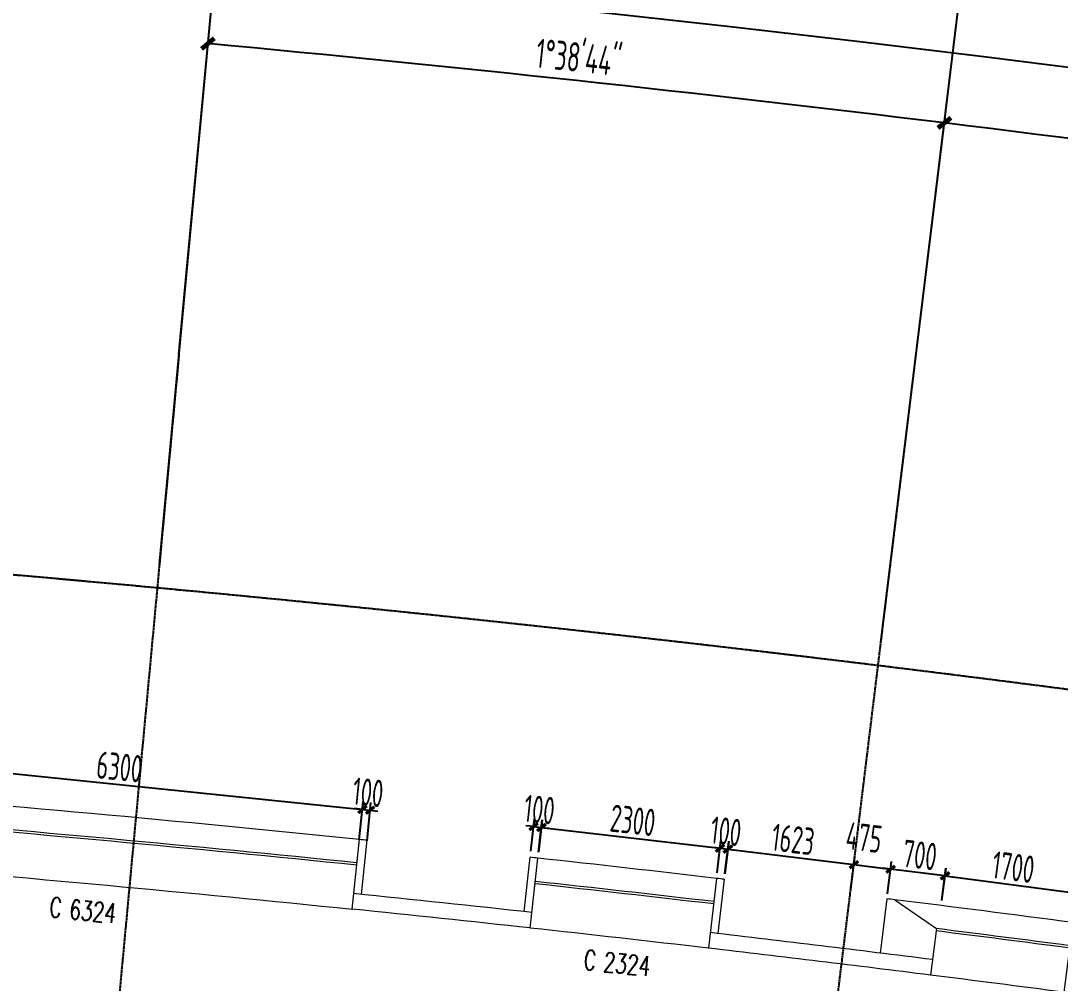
# Model space of a CAD drawing. Header units: millimetres. Extents: x 11677979 to 24947533, y -12764720 to -6308891.
# Drawn here: x 11806983 to 11820293, y -6377334 to -6365012 of the extents above; entities that cross this region are included whole.
import ezdxf
from ezdxf.enums import TextEntityAlignment as Align

# ---------------------------------------------------------------- set-up
doc = ezdxf.new("R2010")
doc.units = ezdxf.units.MM
doc.header["$LTSCALE"] = 10
for name, pattern in [('A2-RG-AXIS$0$CENTER', [2, 1.25, -0.25, 0.25, -0.25]), ('A2-RG-AXIS$0$DOTE', [2.42, 2, -0.2, 0.02, -0.2]), ('A2-RI-F4$0$A2-RG-AXIS$0$CENTER', [2, 1.25, -0.25, 0.25, -0.25]), ('A2-RI-F4$0$A2-RG-AXIS$0$DOTE', [2.42, 2, -0.2, 0.02, -0.2]), ('A2-RI-F4$0$DOT2', [0.125, 0, -0.125])]:
    doc.linetypes.add(name, pattern=pattern)
for name, color, linetype in [('A2-RB-F4$0$A-DIMS-100', 1, 'Continuous'), ('A2-RG-AXIS$0$A-AXIS', 1, 'Continuous'), ('A2-RG-AXIS$0$A-DIMS-100', 1, 'Continuous'), ('A2-RG-AXIS$0$A-GRID', 1, 'A2-RG-AXIS$0$CENTER'), ('A2-RI-F4$0$A-SYMB-DOOR', 4, 'Continuous'), ('A2-RI-F4$0$A2-RB-F4$0$A-DIMS-100', 1, 'Continuous'), ('A2-RI-F4$0$A2-RG-AXIS$0$A-AXIS', 1, 'Continuous'), ('A2-RI-F4$0$A2-RG-AXIS$0$A-DIMS-100', 1, 'Continuous'), ('A2-RI-F4$0$A2-RG-AXIS$0$A-GRID', 1, 'A2-RI-F4$0$A2-RG-AXIS$0$CENTER')]:
    doc.layers.add(name, color=color, linetype=linetype)
for name, color, linetype, lineweight in [('A2-RI-F4$0$A-FLOR-OTLN', 4, 'A2-RI-F4$0$DOT2', 5), ('A2-RI-F4$0$A-GLAZ', 140, 'Continuous', 5), ('A2-RI-F4$0$A-WALL', 7, 'Continuous', 5)]:
    doc.layers.add(name, color=color, linetype=linetype, lineweight=lineweight)
doc.styles.add('A2-RB-F4$0$XD2008', font='hzs.shx', dxfattribs={"width": 0.7, "bigfont": 'hztxt.shx'})
doc.styles.add('A2-RG-AXIS$0$XD2008', font='hzs.shx', dxfattribs={"width": 0.7, "bigfont": 'hztxt.shx'})
doc.styles.add('A2-RI-F4$0$A2-RB-F4$0$XD2008', font='hzs.shx', dxfattribs={"width": 0.7, "bigfont": 'hztxt.shx'})
doc.styles.add('A2-RI-F4$0$A2-RG-AXIS$0$XD2008', font='hzs.shx', dxfattribs={"width": 0.7, "bigfont": 'hztxt.shx'})
doc.styles.add('A2-RI-F4$0$ECADI-TXT', font='simplex.shx', dxfattribs={"bigfont": 'hztxt.shx'})
doc.dimstyles.new('A2-RB-F4$0$XD100$0', dxfattribs={"dimscale": 100, "dimtxt": 3.5, "dimasz": 1, "dimexe": 1, "dimexo": 2, "dimgap": 0.5, "dimtad": 1, "dimdec": 0, "dimdsep": 46, "dimtxsty": 'A2-RB-F4$0$XD2008', "dimblk1": 'A2-RB-F4$0$_ArchTick', "dimblk2": 'A2-RB-F4$0$_ArchTick', "dimsah": 1, "dimcen": 2.5, "dimclrt": 4, "dimaunit": 1, "dimadec": 0, "dimazin": 0, "dimtfac": 1, "dimtdec": 0, "dimtix": 1, "dimtmove": 1, "dimatfit": 3, "dimfxl": 0, "dimtolj": 1, "dimtzin": 0, "dimarcsym": 0})
doc.dimstyles.new('A2-RG-AXIS$0$XD150', dxfattribs={"dimscale": 300, "dimtxt": 2.5, "dimasz": 1.5, "dimexe": 1, "dimexo": 2, "dimgap": 0.5, "dimtad": 1, "dimdec": 0, "dimdsep": 46, "dimtxsty": 'A2-RG-AXIS$0$XD2008', "dimcen": 2.5, "dimclrt": 4, "dimaunit": 1, "dimadec": 3, "dimazin": 0, "dimtfac": 1, "dimtdec": 0, "dimtmove": 2, "dimatfit": 3, "dimfxl": 0, "dimtolj": 1, "dimtzin": 0, "dimarcsym": 0})
doc.dimstyles.new('A2-RI-F4$0$A2-RB-F4$0$XD100$0', dxfattribs={"dimscale": 100, "dimtxt": 3.5, "dimasz": 1, "dimexe": 1, "dimexo": 2, "dimgap": 0.5, "dimtad": 1, "dimdec": 0, "dimdsep": 46, "dimtxsty": 'A2-RI-F4$0$A2-RB-F4$0$XD2008', "dimblk1": 'A2-RI-F4$0$A2-RB-F4$0$_ArchTick', "dimblk2": 'A2-RI-F4$0$A2-RB-F4$0$_ArchTick', "dimsah": 1, "dimcen": 2.5, "dimclrt": 4, "dimaunit": 1, "dimadec": 0, "dimazin": 0, "dimtfac": 1, "dimtdec": 0, "dimtix": 1, "dimtmove": 1, "dimatfit": 3, "dimfxl": 0, "dimtolj": 1, "dimtzin": 0, "dimarcsym": 0})
doc.dimstyles.new('A2-RI-F4$0$A2-RG-AXIS$0$XD150', dxfattribs={"dimscale": 300, "dimtxt": 2.5, "dimasz": 1.5, "dimexe": 1, "dimexo": 2, "dimgap": 0.5, "dimtad": 1, "dimdec": 0, "dimdsep": 46, "dimtxsty": 'A2-RI-F4$0$A2-RG-AXIS$0$XD2008', "dimcen": 2.5, "dimclrt": 4, "dimaunit": 1, "dimadec": 3, "dimazin": 0, "dimtfac": 1, "dimtdec": 0, "dimtmove": 2, "dimatfit": 3, "dimfxl": 0, "dimtolj": 1, "dimtzin": 0, "dimarcsym": 0})

# ---------------------------------------------------------------- blocks, each defined once
blk = doc.blocks.new('A2-RB-F4$0$_ArchTick')
at = {"color": 0, "linetype": 'ByBlock', "const_width": 0.4}
blk.add_lwpolyline([(-0.5, -0.5), (0.5, 0.5)], dxfattribs=at)
blk = doc.blocks.new('*D77')
at = {"layer": 'A2-RB-F4$0$A-DIMS-100', "color": 0, "lineweight": -2, "transparency": 16777216}
for p, q in [((11805050, -6374860), (11805100, -6374370)), ((11805090, -6374469), (11811358, -6375109)), ((11811318, -6375500), (11811368, -6375010))]:
    blk.add_line(p, q, dxfattribs=at)
at = {"layer": 'Defpoints', "color": 0, "transparency": 16777216}
for p in [(11805030, -6375058), (11811358, -6375109), (11811297, -6375699)]:
    blk.add_point(p, dxfattribs=at)
at = {"layer": 'A2-RB-F4$0$A-DIMS-100', "color": 0, "lineweight": -2, "transparency": 16777216, "xscale": 100, "yscale": 100, "zscale": 100}
for p, rotation in [((11805090, -6374469), 174.1672748616468), ((11811358, -6375109), 354.1672748616468)]:
    blk.add_blockref('A2-RB-F4$0$_ArchTick', p, dxfattribs=dict(at, rotation=rotation))
at = {"layer": 'A2-RB-F4$0$A-DIMS-100', "color": 4, "transparency": 16777216, "insert": (11808247, -6374565), "char_height": 350, "attachment_point": 5, "rotation": 354.1673, "style": 'A2-RB-F4$0$XD2008'}
blk.add_mtext('\\A1;6300', dxfattribs=at)
blk = doc.blocks.new('*D78')
at = {"layer": 'A2-RB-F4$0$A-DIMS-100', "color": 0, "lineweight": -2, "transparency": 16777216}
for p, q in [((11811318, -6375500), (11811368, -6375010)), ((11811417, -6375510), (11811467, -6375020)), ((11811358, -6375109), (11811258, -6375099)), ((11811358, -6375109), (11811457, -6375119)), ((11811457, -6375119), (11811557, -6375130))]:
    blk.add_line(p, q, dxfattribs=at)
at = {"layer": 'Defpoints', "color": 0, "transparency": 16777216}
for p in [(11811457, -6375119), (11811297, -6375699), (11811397, -6375709)]:
    blk.add_point(p, dxfattribs=at)
at = {"layer": 'A2-RB-F4$0$A-DIMS-100', "color": 0, "lineweight": -2, "transparency": 16777216, "xscale": 100, "yscale": 100, "zscale": 100}
for p, rotation in [((11811358, -6375109), 354.1612160456587), ((11811457, -6375119), 174.1612160456587)]:
    blk.add_blockref('A2-RB-F4$0$_ArchTick', p, dxfattribs=dict(at, rotation=rotation))
at = {"layer": 'A2-RB-F4$0$A-DIMS-100', "color": 4, "transparency": 16777216, "insert": (11811430, -6374891), "char_height": 350, "attachment_point": 5, "rotation": 354.1612, "style": 'A2-RB-F4$0$XD2008'}
blk.add_mtext('\\A1;100', dxfattribs=at)
blk = doc.blocks.new('*D79')
at = {"layer": 'A2-RB-F4$0$A-DIMS-100', "color": 0, "lineweight": -2, "transparency": 16777216}
for p, q in [((11813550, -6375329), (11813450, -6375318)), ((11813515, -6375644), (11813560, -6375230)), ((11813550, -6375329), (11813649, -6375340)), ((11813614, -6375655), (11813660, -6375241)), ((11813649, -6375340), (11813748, -6375351))]:
    blk.add_line(p, q, dxfattribs=at)
at = {"layer": 'Defpoints', "color": 0, "transparency": 16777216}
for p in [(11813649, -6375340), (11813493, -6375843), (11813593, -6375854)]:
    blk.add_point(p, dxfattribs=at)
at = {"layer": 'A2-RB-F4$0$A-DIMS-100', "color": 0, "lineweight": -2, "transparency": 16777216, "xscale": 100, "yscale": 100, "zscale": 100}
for p, rotation in [((11813550, -6375329), 353.7498474015549), ((11813649, -6375340), 173.7498474015549)]:
    blk.add_blockref('A2-RB-F4$0$_ArchTick', p, dxfattribs=dict(at, rotation=rotation))
at = {"layer": 'A2-RB-F4$0$A-DIMS-100', "color": 4, "transparency": 16777216, "insert": (11813624, -6375111), "char_height": 350, "attachment_point": 5, "rotation": 353.7498, "style": 'A2-RB-F4$0$XD2008'}
blk.add_mtext('\\A1;100', dxfattribs=at)
blk = doc.blocks.new('*D80')
at = {"layer": 'A2-RB-F4$0$A-DIMS-100', "color": 0, "lineweight": -2, "transparency": 16777216}
for p, q in [((11813616, -6375655), (11813664, -6375241)), ((11813653, -6375341), (11815937, -6375607)), ((11815900, -6375922), (11815948, -6375508))]:
    blk.add_line(p, q, dxfattribs=at)
at = {"layer": 'Defpoints', "color": 0, "transparency": 16777216}
for p in [(11815937, -6375607), (11813593, -6375854), (11815877, -6376121)]:
    blk.add_point(p, dxfattribs=at)
at = {"layer": 'A2-RB-F4$0$A-DIMS-100', "color": 0, "lineweight": -2, "transparency": 16777216, "xscale": 100, "yscale": 100, "zscale": 100}
for p, rotation in [((11813653, -6375341), 173.3383413776401), ((11815937, -6375607), 353.3383413776401)]:
    blk.add_blockref('A2-RB-F4$0$_ArchTick', p, dxfattribs=dict(at, rotation=rotation))
at = {"layer": 'A2-RB-F4$0$A-DIMS-100', "color": 4, "transparency": 16777216, "insert": (11814821, -6375250), "char_height": 350, "attachment_point": 5, "rotation": 353.3383, "style": 'A2-RB-F4$0$XD2008'}
blk.add_mtext('\\A1;2300', dxfattribs=at)
blk = doc.blocks.new('*D89')
at = {"layer": 'A2-RB-F4$0$A-DIMS-100', "color": 0, "lineweight": -2, "transparency": 16777216}
for p, q in [((11815937, -6375607), (11815838, -6375596)), ((11815900, -6375922), (11815948, -6375508)), ((11815999, -6375934), (11816048, -6375520)), ((11815937, -6375607), (11816036, -6375619)), ((11816036, -6375619), (11816135, -6375631))]:
    blk.add_line(p, q, dxfattribs=at)
at = {"layer": 'Defpoints', "color": 0, "transparency": 16777216}
for p in [(11816036, -6375619), (11815877, -6376121), (11815976, -6376132)]:
    blk.add_point(p, dxfattribs=at)
at = {"layer": 'A2-RB-F4$0$A-DIMS-100', "color": 0, "lineweight": -2, "transparency": 16777216, "xscale": 100, "yscale": 100, "zscale": 100}
for p, rotation in [((11815937, -6375607), 353.3383413767746), ((11816036, -6375619), 173.3383413767745)]:
    blk.add_blockref('A2-RB-F4$0$_ArchTick', p, dxfattribs=dict(at, rotation=rotation))
at = {"layer": 'A2-RB-F4$0$A-DIMS-100', "color": 4, "transparency": 16777216, "insert": (11816013, -6375390), "char_height": 350, "attachment_point": 5, "rotation": 353.3383, "style": 'A2-RB-F4$0$XD2008'}
blk.add_mtext('\\A1;100', dxfattribs=at)
blk = doc.blocks.new('*D90')
at = {"layer": 'A2-RB-F4$0$A-DIMS-100', "color": 0, "lineweight": -2, "transparency": 16777216}
for p, q in [((11816001, -6375934), (11816053, -6375517)), ((11816040, -6375616), (11817651, -6375816)), ((11817611, -6376134), (11817663, -6375717))]:
    blk.add_line(p, q, dxfattribs=at)
at = {"layer": 'Defpoints', "color": 0, "transparency": 16777216}
for p in [(11817651, -6375816), (11815976, -6376132), (11817587, -6376332)]:
    blk.add_point(p, dxfattribs=at)
at = {"layer": 'A2-RB-F4$0$A-DIMS-100', "color": 0, "lineweight": -2, "transparency": 16777216, "xscale": 100, "yscale": 100, "zscale": 100}
for p, rotation in [((11816040, -6375616), 172.924410043064), ((11817651, -6375816), 352.924410043064)]:
    blk.add_blockref('A2-RB-F4$0$_ArchTick', p, dxfattribs=dict(at, rotation=rotation))
at = {"layer": 'A2-RB-F4$0$A-DIMS-100', "color": 4, "transparency": 16777216, "insert": (11816873, -6375493), "char_height": 350, "attachment_point": 5, "rotation": 352.9244, "style": 'A2-RB-F4$0$XD2008'}
blk.add_mtext('\\A1;1623', dxfattribs=at)
blk = doc.blocks.new('*D91')
at = {"layer": 'A2-RB-F4$0$A-DIMS-100', "color": 0, "lineweight": -2, "transparency": 16777216}
for p, q in [((11817611, -6376134), (11817663, -6375717)), ((11817651, -6375816), (11818122, -6375875)), ((11818083, -6376192), (11818134, -6375776))]:
    blk.add_line(p, q, dxfattribs=at)
at = {"layer": 'Defpoints', "color": 0, "transparency": 16777216}
for p in [(11818122, -6375875), (11817587, -6376332), (11818058, -6376391)]:
    blk.add_point(p, dxfattribs=at)
at = {"layer": 'A2-RB-F4$0$A-DIMS-100', "color": 0, "lineweight": -2, "transparency": 16777216, "xscale": 100, "yscale": 100, "zscale": 100}
for p, rotation in [((11817651, -6375816), 172.9271341025354), ((11818122, -6375875), 352.9271341025354)]:
    blk.add_blockref('A2-RB-F4$0$_ArchTick', p, dxfattribs=dict(at, rotation=rotation))
at = {"layer": 'A2-RB-F4$0$A-DIMS-100', "color": 4, "transparency": 16777216, "insert": (11817781, -6375469), "char_height": 350, "attachment_point": 5, "rotation": 352.9271, "style": 'A2-RB-F4$0$XD2008'}
blk.add_mtext('\\A1;475', dxfattribs=at)
blk = doc.blocks.new('*D92')
at = {"layer": 'A2-RB-F4$0$A-DIMS-100', "color": 0, "lineweight": -2, "transparency": 16777216}
for p, q in [((11818121, -6375875), (11818022, -6375863)), ((11818082, -6376192), (11818133, -6375775)), ((11818777, -6376277), (11818828, -6375860)), ((11818816, -6375959), (11818121, -6375875)), ((11818816, -6375959), (11818915, -6375971))]:
    blk.add_line(p, q, dxfattribs=at)
at = {"layer": 'Defpoints', "color": 0, "transparency": 16777216}
for p in [(11818121, -6375875), (11818058, -6376391), (11818753, -6376475)]:
    blk.add_point(p, dxfattribs=at)
at = {"layer": 'A2-RB-F4$0$A-DIMS-100', "color": 0, "lineweight": -2, "transparency": 16777216, "xscale": 100, "yscale": 100, "zscale": 100}
for p, rotation in [((11818121, -6375875), 353.0688171640944), ((11818816, -6375959), 173.0688171640944)]:
    blk.add_blockref('A2-RB-F4$0$_ArchTick', p, dxfattribs=dict(at, rotation=rotation))
at = {"layer": 'A2-RB-F4$0$A-DIMS-100', "color": 4, "transparency": 16777216, "insert": (11818496, -6375694), "char_height": 350, "attachment_point": 5, "rotation": 353.0688, "style": 'A2-RB-F4$0$XD2008'}
blk.add_mtext('\\A1;700', dxfattribs=at)
blk = doc.blocks.new('*D93')
at = {"layer": 'A2-RB-F4$0$A-DIMS-100', "color": 0, "lineweight": -2, "transparency": 16777216}
for p, q in [((11818779, -6376277), (11818834, -6375861)), ((11818821, -6375960), (11820506, -6376183)), ((11820464, -6376500), (11820519, -6376084))]:
    blk.add_line(p, q, dxfattribs=at)
at = {"layer": 'Defpoints', "color": 0, "transparency": 16777216}
for p in [(11820506, -6376183), (11818752, -6376475), (11820437, -6376699)]:
    blk.add_point(p, dxfattribs=at)
at = {"layer": 'A2-RB-F4$0$A-DIMS-100', "color": 0, "lineweight": -2, "transparency": 16777216, "xscale": 100, "yscale": 100, "zscale": 100}
for p, rotation in [((11818821, -6375960), 172.453595593204), ((11820506, -6376183), 352.4535955932041)]:
    blk.add_blockref('A2-RB-F4$0$_ArchTick', p, dxfattribs=dict(at, rotation=rotation))
at = {"layer": 'A2-RB-F4$0$A-DIMS-100', "color": 4, "transparency": 16777216, "insert": (11819693, -6375848), "char_height": 350, "attachment_point": 5, "rotation": 352.4536, "style": 'A2-RB-F4$0$XD2008'}
blk.add_mtext('\\A1;1700', dxfattribs=at)
blk = doc.blocks.new('A2-RG-AXIS$0$_ArchTick')
at = {"color": 0, "linetype": 'ByBlock', "const_width": 0.4}
blk.add_lwpolyline([(-0.5, -0.5), (0.5, 0.5)], dxfattribs=at)
blk = doc.blocks.new('*D421')
at = {"layer": 'A2-RG-AXIS$0$A-DIMS-100', "color": 0, "lineweight": -2, "ltscale": 3, "transparency": 16777216}
for p, q in [((11753070, -6371598), (11752455, -6363872)), ((11854556, -6379588), (11856371, -6372053))]:
    blk.add_line(p, q, dxfattribs=at)
blk.add_arc((11778731, -6694179), 331200, 76.44866, 94.54827, dxfattribs=at)
at = {"layer": 'Defpoints', "color": 0, "ltscale": 3, "transparency": 16777216}
for p in [(11822065, -6365826), (11753093, -6371897), (11854485, -6379879), (11778731, -6694179)]:
    blk.add_point(p, dxfattribs=at)
at = {"layer": 'A2-RG-AXIS$0$A-DIMS-100', "color": 0, "lineweight": -2, "ltscale": 3, "transparency": 16777216, "xscale": 150, "yscale": 150, "zscale": 150}
for p, rotation in [((11752467, -6364022), 184.5482656226652), ((11856336, -6372199), 346.4486630674553)]:
    blk.add_blockref('A2-RG-AXIS$0$_ArchTick', p, dxfattribs=dict(at, rotation=rotation))
at = {"layer": 'A2-RG-AXIS$0$A-DIMS-100', "color": 4, "ltscale": 3, "transparency": 16777216, "insert": (11804749, -6363703), "char_height": 375, "attachment_point": 5, "rotation": 355.4985, "style": 'A2-RG-AXIS$0$XD2008'}
blk.add_mtext('\\A1;18°5\'59"', dxfattribs=at)
blk = doc.blocks.new('*D471')
at = {"layer": 'A2-RG-AXIS$0$A-DIMS-100', "color": 0, "lineweight": -2, "ltscale": 3, "transparency": 16777216}
for p, q in [((11817998, -6372970), (11818829, -6366171)), ((11827205, -6374230), (11828231, -6367457))]:
    blk.add_line(p, q, dxfattribs=at)
blk.add_arc((11778731, -6694179), 330300, 81.38492, 83.03033, dxfattribs=at)
at = {"layer": 'Defpoints', "color": 0, "ltscale": 3, "transparency": 16777216}
for p in [(11825080, -6367147), (11817961, -6373268), (11827160, -6374527), (11778731, -6694179)]:
    blk.add_point(p, dxfattribs=at)
at = {"layer": 'A2-RG-AXIS$0$A-DIMS-100', "color": 0, "lineweight": -2, "ltscale": 3, "transparency": 16777216, "xscale": 150, "yscale": 150, "zscale": 150}
for p, rotation in [((11818811, -6366319), 173.0303346336148), ((11828208, -6367606), 351.3849162218818)]:
    blk.add_blockref('A2-RG-AXIS$0$_ArchTick', p, dxfattribs=dict(at, rotation=rotation))
at = {"layer": 'A2-RG-AXIS$0$A-DIMS-100', "color": 4, "ltscale": 3, "transparency": 16777216, "insert": (11823554, -6366633), "char_height": 375, "attachment_point": 5, "rotation": 352.2076, "style": 'A2-RG-AXIS$0$XD2008'}
blk.add_mtext('\\A1;1°38\'44"', dxfattribs=at)
blk = doc.blocks.new('*D475')
at = {"layer": 'A2-RG-AXIS$0$A-DIMS-100', "color": 0, "lineweight": -2, "ltscale": 3, "transparency": 16777216}
for p, q in [((11808758, -6371975), (11809394, -6365154)), ((11817998, -6372970), (11818829, -6366171))]:
    blk.add_line(p, q, dxfattribs=at)
blk.add_arc((11778731, -6694179), 330300, 83.03034, 84.67576, dxfattribs=at)
at = {"layer": 'Defpoints', "color": 0, "ltscale": 3, "transparency": 16777216}
for p in [(11815670, -6365951), (11808730, -6372274), (11817961, -6373268), (11778731, -6694179)]:
    blk.add_point(p, dxfattribs=at)
at = {"layer": 'A2-RG-AXIS$0$A-DIMS-100', "color": 0, "lineweight": -2, "ltscale": 3, "transparency": 16777216, "xscale": 150, "yscale": 150, "zscale": 150}
for p, rotation in [((11809380, -6365304), 174.6757570742864), ((11818811, -6366319), 353.0303386625535)]:
    blk.add_blockref('A2-RG-AXIS$0$_ArchTick', p, dxfattribs=dict(at, rotation=rotation))
at = {"layer": 'A2-RG-AXIS$0$A-DIMS-100', "color": 4, "ltscale": 3, "transparency": 16777216, "insert": (11814131, -6365481), "char_height": 375, "attachment_point": 5, "rotation": 353.853, "style": 'A2-RG-AXIS$0$XD2008'}
blk.add_mtext('\\A1;1°38\'44"', dxfattribs=at)
blk = doc.blocks.new('A2-RI-F4$0$Big Bay 1')
at = {"layer": 'A2-RI-F4$0$A-FLOR-OTLN', "linetype": 'Continuous'}
for radius, start in [(320350, 84.98421), (319450, 85.08669)]:
    blk.add_arc((-21072, -318754), radius, start, 86.21783, dxfattribs=at)
at = {"layer": 'A2-RI-F4$0$A-GLAZ'}
for radius, start in [(320020, 85.08669), (320050, 85.08652)]:
    blk.add_arc((-21072, -318754), radius, start, 86.21783, dxfattribs=at)
at = {"layer": 'A2-RI-F4$0$A-WALL'}
for p, q in [((-87, 206), (-40, 905)), ((0, 0), (59, 898)), ((6340, 119), (6936, 369)), ((6975, -337), (7036, 360)), ((6340, 119), (6288, -478))]:
    blk.add_line(p, q, dxfattribs=at)
for start, end in [(86.21783, 86.23572), (84.96632, 84.98421)]:
    blk.add_arc((-21072, -318754), 320350, start, end, dxfattribs=at)
blk = doc.blocks.new('A2-RI-F4$0$Bay 2')
at = {"layer": 'A2-RI-F4$0$A-FLOR-OTLN', "linetype": 'Continuous'}
for radius in [320350, 319450]:
    blk.add_arc((15603, -319069), radius, 92.38819, 92.79965, dxfattribs=at)
at = {"layer": 'A2-RI-F4$0$A-GLAZ'}
for radius in [320050, 320020]:
    blk.add_arc((15603, -319069), radius, 92.38819, 92.79965, dxfattribs=at)
at = {"layer": 'A2-RI-F4$0$A-WALL'}
for p, q in [((2254, 1003), (2292, 104)), ((2354, 1007), (2383, 308)), ((-110, 195), (-144, 894)), ((0, 0), (-44, 899))]:
    blk.add_line(p, q, dxfattribs=at)
for start, end in [(92.3703, 92.38819), (92.79965, 92.81753)]:
    blk.add_arc((15603, -319069), 320350, start, end, dxfattribs=at)
blk = doc.blocks.new('A2-RI-F4$0$Bay 1')
at = {"layer": 'A2-RI-F4$0$A-FLOR-OTLN', "linetype": 'Continuous'}
for radius, end in [(320350, 93.62248), (319450, 93.51966)]:
    blk.add_arc((19611, -318847), radius, 93.21111, end, dxfattribs=at)
at = {"layer": 'A2-RI-F4$0$A-GLAZ'}
for radius in [320050, 320020]:
    blk.add_arc((19611, -318847), radius, 93.21111, 93.51966, dxfattribs=at)
at = {"layer": 'A2-RI-F4$0$A-WALL'}
for p, q in [((1667, 1000), (1717, 101)), ((1767, 1005), (1806, 306)), ((-729, 856), (-685, 158)), ((-629, 862), (-37, 599)), ((-37, 599), (0, 0))]:
    blk.add_line(p, q, dxfattribs=at)
for start, end in [(93.19322, 93.21111), (93.62248, 93.64037)]:
    blk.add_arc((19611, -318847), 320350, start, end, dxfattribs=at)
blk = doc.blocks.new('A2-RI-F4$0$A2-RB-F4$0$_ArchTick')
at = {"color": 0, "linetype": 'ByBlock', "const_width": 0.4}
blk.add_lwpolyline([(-0.5, -0.5), (0.5, 0.5)], dxfattribs=at)
blk = doc.blocks.new('*D602')
at = {"layer": 'A2-RI-F4$0$A2-RB-F4$0$A-DIMS-100', "color": 0, "lineweight": -2, "transparency": 16777216}
for p, q in [((11805050, -6374860), (11805100, -6374370)), ((11805090, -6374469), (11811358, -6375109)), ((11811318, -6375500), (11811368, -6375010))]:
    blk.add_line(p, q, dxfattribs=at)
at = {"layer": 'Defpoints', "color": 0, "transparency": 16777216}
for p in [(11805030, -6375058), (11811358, -6375109), (11811297, -6375699)]:
    blk.add_point(p, dxfattribs=at)
at = {"layer": 'A2-RI-F4$0$A2-RB-F4$0$A-DIMS-100', "color": 0, "lineweight": -2, "transparency": 16777216, "xscale": 100, "yscale": 100, "zscale": 100}
for p, rotation in [((11805090, -6374469), 174.1672748616468), ((11811358, -6375109), 354.1672748616468)]:
    blk.add_blockref('A2-RI-F4$0$A2-RB-F4$0$_ArchTick', p, dxfattribs=dict(at, rotation=rotation))
at = {"layer": 'A2-RI-F4$0$A2-RB-F4$0$A-DIMS-100', "color": 4, "transparency": 16777216, "insert": (11808247, -6374565), "char_height": 350, "attachment_point": 5, "rotation": 354.1673, "style": 'A2-RI-F4$0$A2-RB-F4$0$XD2008'}
blk.add_mtext('\\A1;6300', dxfattribs=at)
blk = doc.blocks.new('*D603')
at = {"layer": 'A2-RI-F4$0$A2-RB-F4$0$A-DIMS-100', "color": 0, "lineweight": -2, "transparency": 16777216}
for p, q in [((11811318, -6375500), (11811368, -6375010)), ((11811417, -6375510), (11811467, -6375020)), ((11811358, -6375109), (11811258, -6375099)), ((11811358, -6375109), (11811457, -6375119)), ((11811457, -6375119), (11811557, -6375130))]:
    blk.add_line(p, q, dxfattribs=at)
at = {"layer": 'Defpoints', "color": 0, "transparency": 16777216}
for p in [(11811457, -6375119), (11811297, -6375699), (11811397, -6375709)]:
    blk.add_point(p, dxfattribs=at)
at = {"layer": 'A2-RI-F4$0$A2-RB-F4$0$A-DIMS-100', "color": 0, "lineweight": -2, "transparency": 16777216, "xscale": 100, "yscale": 100, "zscale": 100}
for p, rotation in [((11811358, -6375109), 354.1612160456587), ((11811457, -6375119), 174.1612160456587)]:
    blk.add_blockref('A2-RI-F4$0$A2-RB-F4$0$_ArchTick', p, dxfattribs=dict(at, rotation=rotation))
at = {"layer": 'A2-RI-F4$0$A2-RB-F4$0$A-DIMS-100', "color": 4, "transparency": 16777216, "insert": (11811430, -6374891), "char_height": 350, "attachment_point": 5, "rotation": 354.1612, "style": 'A2-RI-F4$0$A2-RB-F4$0$XD2008'}
blk.add_mtext('\\A1;100', dxfattribs=at)
blk = doc.blocks.new('*D604')
at = {"layer": 'A2-RI-F4$0$A2-RB-F4$0$A-DIMS-100', "color": 0, "lineweight": -2, "transparency": 16777216}
for p, q in [((11813550, -6375329), (11813450, -6375318)), ((11813515, -6375644), (11813560, -6375230)), ((11813550, -6375329), (11813649, -6375340)), ((11813614, -6375655), (11813660, -6375241)), ((11813649, -6375340), (11813748, -6375351))]:
    blk.add_line(p, q, dxfattribs=at)
at = {"layer": 'Defpoints', "color": 0, "transparency": 16777216}
for p in [(11813649, -6375340), (11813493, -6375843), (11813593, -6375854)]:
    blk.add_point(p, dxfattribs=at)
at = {"layer": 'A2-RI-F4$0$A2-RB-F4$0$A-DIMS-100', "color": 0, "lineweight": -2, "transparency": 16777216, "xscale": 100, "yscale": 100, "zscale": 100}
for p, rotation in [((11813550, -6375329), 353.7498474015549), ((11813649, -6375340), 173.7498474015549)]:
    blk.add_blockref('A2-RI-F4$0$A2-RB-F4$0$_ArchTick', p, dxfattribs=dict(at, rotation=rotation))
at = {"layer": 'A2-RI-F4$0$A2-RB-F4$0$A-DIMS-100', "color": 4, "transparency": 16777216, "insert": (11813624, -6375111), "char_height": 350, "attachment_point": 5, "rotation": 353.7498, "style": 'A2-RI-F4$0$A2-RB-F4$0$XD2008'}
blk.add_mtext('\\A1;100', dxfattribs=at)
blk = doc.blocks.new('*D605')
at = {"layer": 'A2-RI-F4$0$A2-RB-F4$0$A-DIMS-100', "color": 0, "lineweight": -2, "transparency": 16777216}
for p, q in [((11813616, -6375655), (11813664, -6375241)), ((11813653, -6375341), (11815937, -6375607)), ((11815900, -6375922), (11815948, -6375508))]:
    blk.add_line(p, q, dxfattribs=at)
at = {"layer": 'Defpoints', "color": 0, "transparency": 16777216}
for p in [(11815937, -6375607), (11813593, -6375854), (11815877, -6376121)]:
    blk.add_point(p, dxfattribs=at)
at = {"layer": 'A2-RI-F4$0$A2-RB-F4$0$A-DIMS-100', "color": 0, "lineweight": -2, "transparency": 16777216, "xscale": 100, "yscale": 100, "zscale": 100}
for p, rotation in [((11813653, -6375341), 173.3383413776401), ((11815937, -6375607), 353.3383413776401)]:
    blk.add_blockref('A2-RI-F4$0$A2-RB-F4$0$_ArchTick', p, dxfattribs=dict(at, rotation=rotation))
at = {"layer": 'A2-RI-F4$0$A2-RB-F4$0$A-DIMS-100', "color": 4, "transparency": 16777216, "insert": (11814821, -6375250), "char_height": 350, "attachment_point": 5, "rotation": 353.3383, "style": 'A2-RI-F4$0$A2-RB-F4$0$XD2008'}
blk.add_mtext('\\A1;2300', dxfattribs=at)
blk = doc.blocks.new('*D614')
at = {"layer": 'A2-RI-F4$0$A2-RB-F4$0$A-DIMS-100', "color": 0, "lineweight": -2, "transparency": 16777216}
for p, q in [((11815937, -6375607), (11815838, -6375596)), ((11815900, -6375922), (11815948, -6375508)), ((11815999, -6375934), (11816048, -6375520)), ((11815937, -6375607), (11816036, -6375619)), ((11816036, -6375619), (11816135, -6375631))]:
    blk.add_line(p, q, dxfattribs=at)
at = {"layer": 'Defpoints', "color": 0, "transparency": 16777216}
for p in [(11816036, -6375619), (11815877, -6376121), (11815976, -6376132)]:
    blk.add_point(p, dxfattribs=at)
at = {"layer": 'A2-RI-F4$0$A2-RB-F4$0$A-DIMS-100', "color": 0, "lineweight": -2, "transparency": 16777216, "xscale": 100, "yscale": 100, "zscale": 100}
for p, rotation in [((11815937, -6375607), 353.3383413767746), ((11816036, -6375619), 173.3383413767745)]:
    blk.add_blockref('A2-RI-F4$0$A2-RB-F4$0$_ArchTick', p, dxfattribs=dict(at, rotation=rotation))
at = {"layer": 'A2-RI-F4$0$A2-RB-F4$0$A-DIMS-100', "color": 4, "transparency": 16777216, "insert": (11816013, -6375390), "char_height": 350, "attachment_point": 5, "rotation": 353.3383, "style": 'A2-RI-F4$0$A2-RB-F4$0$XD2008'}
blk.add_mtext('\\A1;100', dxfattribs=at)
blk = doc.blocks.new('*D615')
at = {"layer": 'A2-RI-F4$0$A2-RB-F4$0$A-DIMS-100', "color": 0, "lineweight": -2, "transparency": 16777216}
for p, q in [((11816001, -6375934), (11816053, -6375517)), ((11816040, -6375616), (11817651, -6375816)), ((11817611, -6376134), (11817663, -6375717))]:
    blk.add_line(p, q, dxfattribs=at)
at = {"layer": 'Defpoints', "color": 0, "transparency": 16777216}
for p in [(11817651, -6375816), (11815976, -6376132), (11817587, -6376332)]:
    blk.add_point(p, dxfattribs=at)
at = {"layer": 'A2-RI-F4$0$A2-RB-F4$0$A-DIMS-100', "color": 0, "lineweight": -2, "transparency": 16777216, "xscale": 100, "yscale": 100, "zscale": 100}
for p, rotation in [((11816040, -6375616), 172.924410043064), ((11817651, -6375816), 352.924410043064)]:
    blk.add_blockref('A2-RI-F4$0$A2-RB-F4$0$_ArchTick', p, dxfattribs=dict(at, rotation=rotation))
at = {"layer": 'A2-RI-F4$0$A2-RB-F4$0$A-DIMS-100', "color": 4, "transparency": 16777216, "insert": (11816873, -6375493), "char_height": 350, "attachment_point": 5, "rotation": 352.9244, "style": 'A2-RI-F4$0$A2-RB-F4$0$XD2008'}
blk.add_mtext('\\A1;1623', dxfattribs=at)
blk = doc.blocks.new('*D616')
at = {"layer": 'A2-RI-F4$0$A2-RB-F4$0$A-DIMS-100', "color": 0, "lineweight": -2, "transparency": 16777216}
for p, q in [((11817611, -6376134), (11817663, -6375717)), ((11817651, -6375816), (11818122, -6375875)), ((11818083, -6376192), (11818134, -6375776))]:
    blk.add_line(p, q, dxfattribs=at)
at = {"layer": 'Defpoints', "color": 0, "transparency": 16777216}
for p in [(11818122, -6375875), (11817587, -6376332), (11818058, -6376391)]:
    blk.add_point(p, dxfattribs=at)
at = {"layer": 'A2-RI-F4$0$A2-RB-F4$0$A-DIMS-100', "color": 0, "lineweight": -2, "transparency": 16777216, "xscale": 100, "yscale": 100, "zscale": 100}
for p, rotation in [((11817651, -6375816), 172.9271341025354), ((11818122, -6375875), 352.9271341025354)]:
    blk.add_blockref('A2-RI-F4$0$A2-RB-F4$0$_ArchTick', p, dxfattribs=dict(at, rotation=rotation))
at = {"layer": 'A2-RI-F4$0$A2-RB-F4$0$A-DIMS-100', "color": 4, "transparency": 16777216, "insert": (11817781, -6375469), "char_height": 350, "attachment_point": 5, "rotation": 352.9271, "style": 'A2-RI-F4$0$A2-RB-F4$0$XD2008'}
blk.add_mtext('\\A1;475', dxfattribs=at)
blk = doc.blocks.new('*D617')
at = {"layer": 'A2-RI-F4$0$A2-RB-F4$0$A-DIMS-100', "color": 0, "lineweight": -2, "transparency": 16777216}
for p, q in [((11818121, -6375875), (11818022, -6375863)), ((11818082, -6376192), (11818133, -6375775)), ((11818777, -6376277), (11818828, -6375860)), ((11818816, -6375959), (11818121, -6375875)), ((11818816, -6375959), (11818915, -6375971))]:
    blk.add_line(p, q, dxfattribs=at)
at = {"layer": 'Defpoints', "color": 0, "transparency": 16777216}
for p in [(11818121, -6375875), (11818058, -6376391), (11818753, -6376475)]:
    blk.add_point(p, dxfattribs=at)
at = {"layer": 'A2-RI-F4$0$A2-RB-F4$0$A-DIMS-100', "color": 0, "lineweight": -2, "transparency": 16777216, "xscale": 100, "yscale": 100, "zscale": 100}
for p, rotation in [((11818121, -6375875), 353.0688171640944), ((11818816, -6375959), 173.0688171640944)]:
    blk.add_blockref('A2-RI-F4$0$A2-RB-F4$0$_ArchTick', p, dxfattribs=dict(at, rotation=rotation))
at = {"layer": 'A2-RI-F4$0$A2-RB-F4$0$A-DIMS-100', "color": 4, "transparency": 16777216, "insert": (11818496, -6375694), "char_height": 350, "attachment_point": 5, "rotation": 353.0688, "style": 'A2-RI-F4$0$A2-RB-F4$0$XD2008'}
blk.add_mtext('\\A1;700', dxfattribs=at)
blk = doc.blocks.new('*D618')
at = {"layer": 'A2-RI-F4$0$A2-RB-F4$0$A-DIMS-100', "color": 0, "lineweight": -2, "transparency": 16777216}
for p, q in [((11818779, -6376277), (11818834, -6375861)), ((11818821, -6375960), (11820506, -6376183)), ((11820464, -6376500), (11820519, -6376084))]:
    blk.add_line(p, q, dxfattribs=at)
at = {"layer": 'Defpoints', "color": 0, "transparency": 16777216}
for p in [(11820506, -6376183), (11818752, -6376475), (11820437, -6376699)]:
    blk.add_point(p, dxfattribs=at)
at = {"layer": 'A2-RI-F4$0$A2-RB-F4$0$A-DIMS-100', "color": 0, "lineweight": -2, "transparency": 16777216, "xscale": 100, "yscale": 100, "zscale": 100}
for p, rotation in [((11818821, -6375960), 172.453595593204), ((11820506, -6376183), 352.4535955932041)]:
    blk.add_blockref('A2-RI-F4$0$A2-RB-F4$0$_ArchTick', p, dxfattribs=dict(at, rotation=rotation))
at = {"layer": 'A2-RI-F4$0$A2-RB-F4$0$A-DIMS-100', "color": 4, "transparency": 16777216, "insert": (11819693, -6375848), "char_height": 350, "attachment_point": 5, "rotation": 352.4536, "style": 'A2-RI-F4$0$A2-RB-F4$0$XD2008'}
blk.add_mtext('\\A1;1700', dxfattribs=at)
blk = doc.blocks.new('A2-RI-F4$0$A2-RG-AXIS$0$_ArchTick')
at = {"color": 0, "linetype": 'ByBlock', "const_width": 0.4}
blk.add_lwpolyline([(-0.5, -0.5), (0.5, 0.5)], dxfattribs=at)
blk = doc.blocks.new('*D946')
at = {"layer": 'A2-RI-F4$0$A2-RG-AXIS$0$A-DIMS-100', "color": 0, "lineweight": -2, "ltscale": 3, "transparency": 16777216}
for p, q in [((11753070, -6371598), (11752455, -6363872)), ((11854556, -6379588), (11856371, -6372053))]:
    blk.add_line(p, q, dxfattribs=at)
blk.add_arc((11778731, -6694179), 331200, 76.44866, 94.54827, dxfattribs=at)
at = {"layer": 'Defpoints', "color": 0, "ltscale": 3, "transparency": 16777216}
for p in [(11822065, -6365826), (11753093, -6371897), (11854485, -6379879), (11778731, -6694179)]:
    blk.add_point(p, dxfattribs=at)
at = {"layer": 'A2-RI-F4$0$A2-RG-AXIS$0$A-DIMS-100', "color": 0, "lineweight": -2, "ltscale": 3, "transparency": 16777216, "xscale": 150, "yscale": 150, "zscale": 150}
for p, rotation in [((11752467, -6364022), 184.5482656226652), ((11856336, -6372199), 346.4486630674553)]:
    blk.add_blockref('A2-RI-F4$0$A2-RG-AXIS$0$_ArchTick', p, dxfattribs=dict(at, rotation=rotation))
at = {"layer": 'A2-RI-F4$0$A2-RG-AXIS$0$A-DIMS-100', "color": 4, "ltscale": 3, "transparency": 16777216, "insert": (11804749, -6363703), "char_height": 375, "attachment_point": 5, "rotation": 355.4985, "style": 'A2-RI-F4$0$A2-RG-AXIS$0$XD2008'}
blk.add_mtext('\\A1;18°5\'59"', dxfattribs=at)
blk = doc.blocks.new('*D996')
at = {"layer": 'A2-RI-F4$0$A2-RG-AXIS$0$A-DIMS-100', "color": 0, "lineweight": -2, "ltscale": 3, "transparency": 16777216}
for p, q in [((11817998, -6372970), (11818829, -6366171)), ((11827205, -6374230), (11828231, -6367457))]:
    blk.add_line(p, q, dxfattribs=at)
blk.add_arc((11778731, -6694179), 330300, 81.38492, 83.03033, dxfattribs=at)
at = {"layer": 'Defpoints', "color": 0, "ltscale": 3, "transparency": 16777216}
for p in [(11825080, -6367147), (11817961, -6373268), (11827160, -6374527), (11778731, -6694179)]:
    blk.add_point(p, dxfattribs=at)
at = {"layer": 'A2-RI-F4$0$A2-RG-AXIS$0$A-DIMS-100', "color": 0, "lineweight": -2, "ltscale": 3, "transparency": 16777216, "xscale": 150, "yscale": 150, "zscale": 150}
for p, rotation in [((11818811, -6366319), 173.0303346336148), ((11828208, -6367606), 351.3849162218818)]:
    blk.add_blockref('A2-RI-F4$0$A2-RG-AXIS$0$_ArchTick', p, dxfattribs=dict(at, rotation=rotation))
at = {"layer": 'A2-RI-F4$0$A2-RG-AXIS$0$A-DIMS-100', "color": 4, "ltscale": 3, "transparency": 16777216, "insert": (11823554, -6366633), "char_height": 375, "attachment_point": 5, "rotation": 352.2076, "style": 'A2-RI-F4$0$A2-RG-AXIS$0$XD2008'}
blk.add_mtext('\\A1;1°38\'44"', dxfattribs=at)
blk = doc.blocks.new('*D1000')
at = {"layer": 'A2-RI-F4$0$A2-RG-AXIS$0$A-DIMS-100', "color": 0, "lineweight": -2, "ltscale": 3, "transparency": 16777216}
for p, q in [((11808758, -6371975), (11809394, -6365154)), ((11817998, -6372970), (11818829, -6366171))]:
    blk.add_line(p, q, dxfattribs=at)
blk.add_arc((11778731, -6694179), 330300, 83.03034, 84.67576, dxfattribs=at)
at = {"layer": 'Defpoints', "color": 0, "ltscale": 3, "transparency": 16777216}
for p in [(11815670, -6365951), (11808730, -6372274), (11817961, -6373268), (11778731, -6694179)]:
    blk.add_point(p, dxfattribs=at)
at = {"layer": 'A2-RI-F4$0$A2-RG-AXIS$0$A-DIMS-100', "color": 0, "lineweight": -2, "ltscale": 3, "transparency": 16777216, "xscale": 150, "yscale": 150, "zscale": 150}
for p, rotation in [((11809380, -6365304), 174.6757570742864), ((11818811, -6366319), 353.0303386625535)]:
    blk.add_blockref('A2-RI-F4$0$A2-RG-AXIS$0$_ArchTick', p, dxfattribs=dict(at, rotation=rotation))
at = {"layer": 'A2-RI-F4$0$A2-RG-AXIS$0$A-DIMS-100', "color": 4, "ltscale": 3, "transparency": 16777216, "insert": (11814131, -6365481), "char_height": 375, "attachment_point": 5, "rotation": 353.853, "style": 'A2-RI-F4$0$A2-RG-AXIS$0$XD2008'}
blk.add_mtext('\\A1;1°38\'44"', dxfattribs=at)
blk = doc.blocks.new('A2-RI-F4$0$ECADI-TAG-DOOR')
blk = doc.blocks.new('A2-RB-F4')
at = {"layer": 'A2-RB-F4$0$A-DIMS-100'}
for p1, p2, distance, picture, middle in [((11805029.7, -6375058.5), (11811297.4, -6375698.7), 592.5, '*D77', (11808246.7, -6374565.3)), ((11811297.4, -6375698.7), (11811396.9, -6375708.9), 592.5, '*D78', (11811430.3, -6374890.6)), ((11813493.3, -6375843.2), (11813592.7, -6375854.1), 517, '*D79', (11813623.8, -6375111)), ((11813592.7, -6375854.1), (11815876.9, -6376120.9), 517, '*D80', (11814820.9, -6375250.4)), ((11815876.9, -6376120.9), (11815976.2, -6376132.5), 517, '*D89', (11816012.6, -6375389.6)), ((11815976.2, -6376132.5), (11817586.5, -6376332.3), 520, '*D90', (11816873.1, -6375493)), ((11818753.3, -6376475.4), (11818058.1, -6376390.9), -520, '*D92', (11818495.6, -6375693.5)), ((11818752.3, -6376475.3), (11820437.4, -6376698.5), 520, '*D93', (11819692.7, -6375848.4))]:
    dim = blk.add_aligned_dim(p1=p1, p2=p2, distance=distance, dimstyle='A2-RB-F4$0$XD100$0', dxfattribs=at)
    dim.commit()
    dim.dimension.update_dxf_attribs({"geometry": picture, "text_midpoint": middle})
dim = blk.add_linear_dim(base=(11818122.2, -6375874.8), p1=(11817586.5, -6376332.3), p2=(11818058.1, -6376390.9), angle=352.92713, dimstyle='A2-RB-F4$0$XD100$0', dxfattribs=at)
dim.commit()
dim.dimension.update_dxf_attribs({"geometry": '*D91', "text_midpoint": (11817753.7, -6375692.7), "dimtype": 129})
blk = doc.blocks.new('A2-RG-AXIS')
at = {"layer": 'A2-RG-AXIS$0$A-AXIS', "ltscale": 3}
for p, q in [((11809008.7, -6369286.5), (11809519.1, -6363810.3)), ((11818325.2, -6370289.9), (11818992.6, -6364830.5))]:
    blk.add_line(p, q, dxfattribs=at)
at = {"layer": 'A2-RG-AXIS$0$A-GRID', "linetype": 'A2-RG-AXIS$0$DOTE'}
for p, q in [((11809008.7, -6369286.5), (11805278.5, -6409313.1)), ((11813447.2, -6410192.8), (11818325.2, -6370289.9))]:
    blk.add_line(p, q, dxfattribs=at)
blk.add_arc((11778730.7, -6694178.7), 323300, 75.589285, 95.407644, dxfattribs=at)
at = {"layer": 'A2-RG-AXIS$0$A-DIMS-100', "ltscale": 3}
for base, p1, p2, picture, middle in [((11822064.9, -6365825.9), (11854485.2, -6379879.3), (11753093.4, -6371896.8), '*D421', (11804748.6, -6363703.1)), ((11815670.3, -6365950.8), (11808730.3, -6372273.6), (11817961.2, -6373267.7), '*D475', (11814130.8, -6365481.3)), ((11825079.8, -6367146.8), (11827159.6, -6374526.5), (11817961.2, -6373267.7), '*D471', (11823554.4, -6366633.3))]:
    dim = blk.add_angular_dim_3p(base=base, center=(11778730.7, -6694178.7), p1=p1, p2=p2, dimstyle='A2-RG-AXIS$0$XD150', override={"dimscale": 150, "dimasz": 1, "dimblk": 'A2-RG-AXIS$0$_ArchTick', "dimadec": 4}, dxfattribs=at)
    dim.commit()
    dim.dimension.update_dxf_attribs({"geometry": picture, "text_midpoint": middle})
blk = doc.blocks.new('A2-RI-F4$0$A2-RB-F4')
at = {"layer": 'A2-RI-F4$0$A2-RB-F4$0$A-DIMS-100'}
for p1, p2, distance, picture, middle in [((11805029.7, -6375058.5), (11811297.4, -6375698.7), 592.5, '*D602', (11808246.7, -6374565.3)), ((11811297.4, -6375698.7), (11811396.9, -6375708.9), 592.5, '*D603', (11811430.3, -6374890.6)), ((11813493.3, -6375843.2), (11813592.7, -6375854.1), 517, '*D604', (11813623.8, -6375111)), ((11813592.7, -6375854.1), (11815876.9, -6376120.9), 517, '*D605', (11814820.9, -6375250.4)), ((11815876.9, -6376120.9), (11815976.2, -6376132.5), 517, '*D614', (11816012.6, -6375389.6)), ((11815976.2, -6376132.5), (11817586.5, -6376332.3), 520, '*D615', (11816873.1, -6375493)), ((11818753.3, -6376475.4), (11818058.1, -6376390.9), -520, '*D617', (11818495.6, -6375693.5)), ((11818752.3, -6376475.3), (11820437.4, -6376698.5), 520, '*D618', (11819692.7, -6375848.4))]:
    dim = blk.add_aligned_dim(p1=p1, p2=p2, distance=distance, dimstyle='A2-RI-F4$0$A2-RB-F4$0$XD100$0', dxfattribs=at)
    dim.commit()
    dim.dimension.update_dxf_attribs({"geometry": picture, "text_midpoint": middle})
dim = blk.add_linear_dim(base=(11818122.2, -6375874.8), p1=(11817586.5, -6376332.3), p2=(11818058.1, -6376390.9), angle=352.92713, dimstyle='A2-RI-F4$0$A2-RB-F4$0$XD100$0', dxfattribs=at)
dim.commit()
dim.dimension.update_dxf_attribs({"geometry": '*D616', "text_midpoint": (11817753.7, -6375692.7), "dimtype": 129})
blk = doc.blocks.new('A2-RI-F4$0$A2-RG-AXIS')
at = {"layer": 'A2-RI-F4$0$A2-RG-AXIS$0$A-AXIS', "ltscale": 3}
for p, q in [((11809008.7, -6369286.5), (11809519.1, -6363810.3)), ((11818325.2, -6370289.9), (11818992.6, -6364830.5))]:
    blk.add_line(p, q, dxfattribs=at)
at = {"layer": 'A2-RI-F4$0$A2-RG-AXIS$0$A-GRID', "linetype": 'A2-RI-F4$0$A2-RG-AXIS$0$DOTE'}
for p, q in [((11809008.7, -6369286.5), (11805278.5, -6409313.1)), ((11813447.2, -6410192.8), (11818325.2, -6370289.9))]:
    blk.add_line(p, q, dxfattribs=at)
blk.add_arc((11778730.7, -6694178.7), 323300, 75.589285, 95.407644, dxfattribs=at)
at = {"layer": 'A2-RI-F4$0$A2-RG-AXIS$0$A-DIMS-100', "ltscale": 3}
for base, p1, p2, picture, middle in [((11822064.9, -6365825.9), (11854485.2, -6379879.3), (11753093.4, -6371896.8), '*D946', (11804748.6, -6363703.1)), ((11815670.3, -6365950.8), (11808730.3, -6372273.6), (11817961.2, -6373267.7), '*D1000', (11814130.8, -6365481.3)), ((11825079.8, -6367146.8), (11827159.6, -6374526.5), (11817961.2, -6373267.7), '*D996', (11823554.4, -6366633.3))]:
    dim = blk.add_angular_dim_3p(base=base, center=(11778730.7, -6694178.7), p1=p1, p2=p2, dimstyle='A2-RI-F4$0$A2-RG-AXIS$0$XD150', override={"dimscale": 150, "dimasz": 1, "dimblk": 'A2-RI-F4$0$A2-RG-AXIS$0$_ArchTick', "dimadec": 4}, dxfattribs=at)
    dim.commit()
    dim.dimension.update_dxf_attribs({"geometry": picture, "text_midpoint": middle})
blk = doc.blocks.new('A2-RI-F4')
at = {"layer": 'A2-RI-F4$0$A-WALL'}
for radius, start, end in [(319650, 83.750036, 84.161414), (319450, 83.750036, 84.161414), (319650, 82.824587, 83.338575), (319450, 82.824587, 83.338575)]:
    blk.add_arc((11778730.7, -6694178.7), radius, start, end, dxfattribs=at)
for name in ['A2-RI-F4$0$A2-RG-AXIS', 'A2-RI-F4$0$A2-RB-F4']:
    blk.add_blockref(name, (0, 0))
at = {"layer": 'A2-RI-F4$0$A-SYMB-DOOR'}
ref = blk.add_blockref('A2-RI-F4$0$ECADI-TAG-DOOR', (11807655.7, -6377242.9), dxfattribs=dict(at, xscale=99.9999999983509, yscale=99.9999999983509, zscale=99.9999999983509, rotation=354.464350077013))
ref.add_attrib('门窗主编号1', 'C', dxfattribs={"height": 250, "rotation": 354.46435, "style": 'A2-RI-F4$0$ECADI-TXT', "width": 0.7}).set_placement((11807497.1, -6376495.6), align=Align.RIGHT)
ref.add_attrib('门窗主编号2', '6324', (11807595.1, -6376509.4, 333.3), dxfattribs={"height": 250, "rotation": 354.46435, "style": 'A2-RI-F4$0$ECADI-TXT', "width": 0.7})
ref = blk.add_blockref('A2-RI-F4$0$ECADI-TAG-DOOR', (11814497.3, -6377918.8), dxfattribs=dict(at, xscale=99.9999999983509, yscale=99.9999999983509, zscale=99.9999999983509, rotation=354.464350077013))
ref.add_attrib('门窗主编号1', 'C', dxfattribs={"height": 250, "rotation": 354.46435, "style": 'A2-RI-F4$0$ECADI-TXT', "width": 0.7}).set_placement((11814338.6, -6377171.5), align=Align.RIGHT)
ref.add_attrib('门窗主编号2', '2324', (11814436.7, -6377185.3, 333.3), dxfattribs={"height": 250, "rotation": 354.46435, "style": 'A2-RI-F4$0$ECADI-TXT', "width": 0.7})
at = {"layer": 'A2-RI-F4$0$A-WALL', "xscale": -1, "rotation": 350.379048607958}
blk.add_blockref('A2-RI-F4$0$Big Bay 1', (11811227.2, -6376386), dxfattribs=at)
at = {"layer": 'A2-RI-F4$0$A-WALL'}
for name, p, rotation in [('A2-RI-F4$0$Bay 2', (11813508, -6376627.5), 350.9501559901844), ('A2-RI-F4$0$Bay 1', (11818632.4, -6377230.6), 349.3046493589527)]:
    blk.add_blockref(name, p, dxfattribs=dict(at, rotation=rotation))

msp = doc.modelspace()

# ---------------------------------------------------------------- block references
for name in ['A2-RI-F4', 'A2-RG-AXIS', 'A2-RB-F4']:
    msp.add_blockref(name, (0, 0))

doc.saveas('drawing.dxf')
